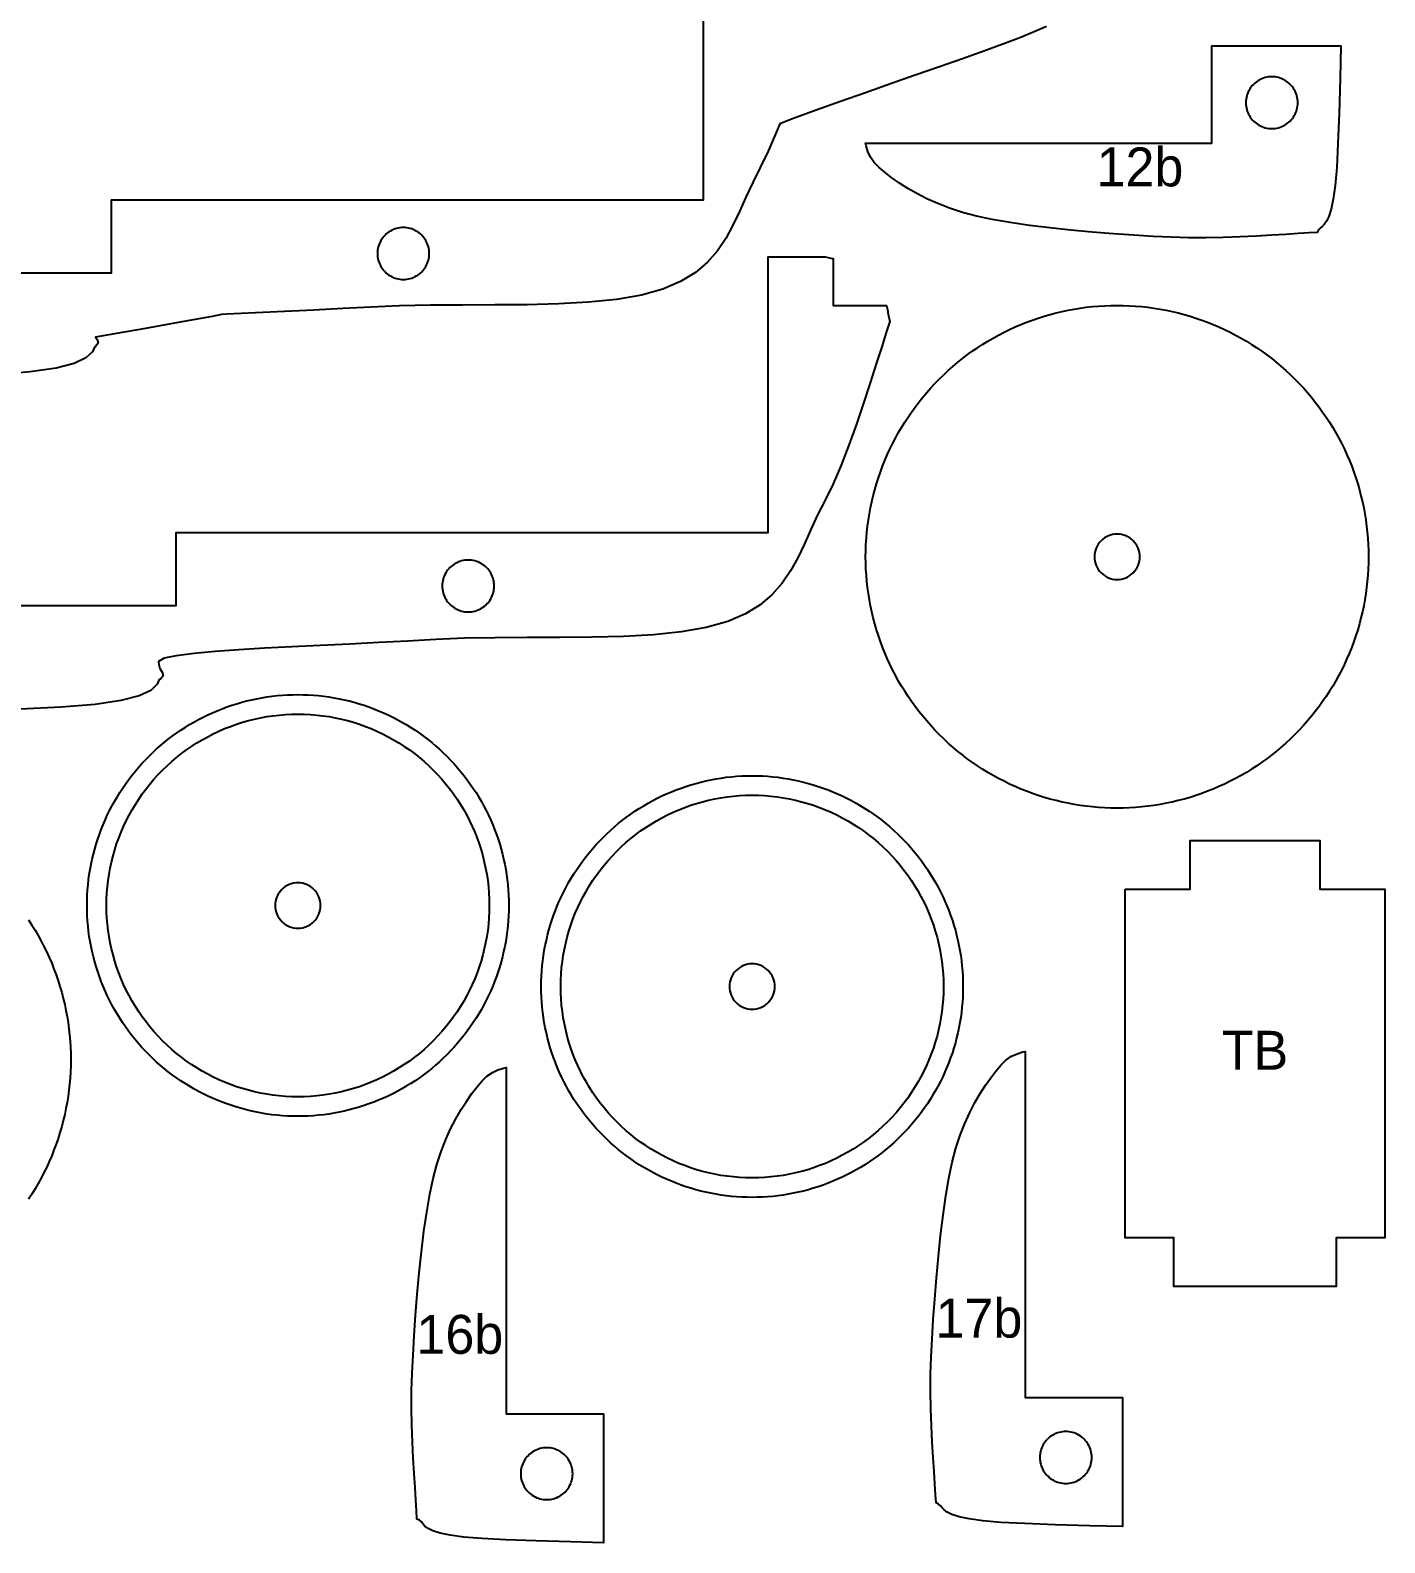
# Model space of a CAD drawing. Header units: metres. Extents: x 5 to 594, y 14 to 194.
# Drawn here: x 338.5 to 422, y 50.7 to 144 of the extents above; entities that cross this region are included whole.
import ezdxf
from ezdxf.enums import TextEntityAlignment as Align

# ---------------------------------------------------------------- set-up
doc = ezdxf.new("R2010")
doc.units = ezdxf.units.M
for name, color, linetype in [('CORTAR', 1, 'Continuous'), ('GRABAR', 5, 'Continuous'), ('GRABAR_RELLENO', 4, 'Continuous')]:
    doc.layers.add(name, color=color, linetype=linetype)

msp = doc.modelspace()

# ---------------------------------------------------------------- linework, layer by layer
at = {"layer": 'CORTAR'}
for points in [[(263.5, 129), (343.5, 129), (343.5, 133.5), (380, 133.5), (380, 150.5)], [(401.156, 144.2), (400.387, 143.863), (399.5, 143.5), (398.464, 143.103), (397.276, 142.668), (395.962, 142.2), (394.548, 141.704), (393.062, 141.188), (391.532, 140.656), (389.983, 140.115), (388.444, 139.572), (386.94, 139.031), (385.5, 138.5), (384.704, 138.198), (384.492, 137.652), (383.999, 136.508), (383.5, 135.5), (383.035, 134.579), (382.62, 133.674), (382.225, 132.791), (381.82, 131.941), (381.375, 131.131), (380.86, 130.371), (380.245, 129.669), (379.5, 129.034), (378.595, 128.475), (377.5, 128), (376.177, 127.63), (374.636, 127.369), (372.919, 127.196), (371.068, 127.094), (369.125, 127.044), (367.132, 127.026), (365.131, 127.021), (363.164, 127.011), (361.273, 126.977), (359.5, 126.9), (357.765, 126.8), (355.98, 126.708), (354.175, 126.621), (352.38, 126.536), (350.625, 126.45), (350.283, 126.432), (349.724, 126.324), (347.625, 125.938), (345.596, 125.576), (343.703, 125.245), (342.524, 125.041), (342.625, 124.888), (342.684, 124.666), (342.527, 124.459), (342.456, 124.432), (342.332, 124.138), (341.926, 123.764), (341.204, 123.425), (340.088, 123.133), (338.5, 122.9), (338.5, 122.9), (336.406, 122.729)], [(267.5, 108.5), (347.5, 108.5), (347.5, 113), (384, 113), (384, 130), (387.5, 130), (387.688, 129.95), (387.94, 129.896), (388, 129.884), (388, 127), (391.284, 127), (391.337, 126.743), (391.396, 126.44), (391.45, 126.188), (391.5, 126), (391.271, 125.33), (390.988, 124.448), (390.657, 123.398), (390.284, 122.224), (389.875, 120.969), (389.436, 119.676), (388.973, 118.389), (388.492, 117.152), (387.999, 116.008), (387.5, 115), (387.035, 114.079), (386.62, 113.174), (386.225, 112.291), (385.82, 111.441), (385.375, 110.631), (384.86, 109.871), (384.245, 109.169), (383.5, 108.534), (382.595, 107.975), (381.5, 107.5), (380.177, 107.13), (378.636, 106.869), (376.919, 106.696), (375.068, 106.594), (373.125, 106.544), (371.132, 106.526), (369.131, 106.521), (367.164, 106.511), (365.273, 106.477), (363.5, 106.4), (361.765, 106.3), (359.98, 106.208), (358.175, 106.121), (356.38, 106.036), (354.625, 105.95), (352.94, 105.86), (351.355, 105.763), (349.9, 105.656), (348.605, 105.536), (347.5, 105.4), (346.749, 105.238), (346.412, 105.047), (346.405, 105.015), (346.434, 104.863), (346.48, 104.608), (346.625, 104.388), (346.684, 104.166), (346.527, 103.959), (346.456, 103.932), (346.332, 103.638), (345.926, 103.264), (345.204, 102.925), (345.204, 102.925), (344.088, 102.633), (342.5, 102.4), (340.406, 102.229), (337.868, 102.109)], [(338.388, 89.111), (338.595, 88.792), (338.795, 88.469), (338.986, 88.14), (339.17, 87.807), (339.345, 87.469), (339.512, 87.127), (339.67, 86.781), (339.82, 86.432), (339.961, 86.078), (340.094, 85.722), (340.218, 85.362), (340.333, 84.999), (340.439, 84.634), (340.535, 84.266), (340.623, 83.896), (340.702, 83.524), (340.772, 83.15), (340.832, 82.774), (340.883, 82.397), (340.925, 82.019), (340.958, 81.64), (340.981, 81.261), (340.995, 80.88), (341, 80.5), (340.995, 80.12), (340.981, 79.739), (340.981, 79.739), (340.958, 79.36), (340.925, 78.981), (340.883, 78.603), (340.832, 78.226), (340.772, 77.85), (340.702, 77.476), (340.623, 77.104), (340.535, 76.734), (340.439, 76.366), (340.333, 76.001), (340.218, 75.638), (340.094, 75.278), (339.961, 74.922), (339.82, 74.568), (339.67, 74.219), (339.512, 73.873), (339.345, 73.531), (339.17, 73.193), (338.986, 72.86), (338.795, 72.531), (338.595, 72.208), (338.388, 71.889)]]:
    msp.add_lwpolyline(points, dxfattribs=at)
for points in [[(419.038, 135.5), (418.945, 134.394), (418.83, 133.548), (418.699, 132.924), (418.558, 132.484), (418.413, 132.188), (418.27, 131.996), (418.135, 131.87), (418.014, 131.772), (417.913, 131.662), (417.838, 131.5), (417.316, 131.475), (416.662, 131.434), (415.894, 131.382), (415.03, 131.325), (414.088, 131.269), (413.086, 131.219), (412.042, 131.182), (410.974, 131.162), (409.9, 131.167), (408.838, 131.2), (407.733, 131.258), (406.534, 131.33), (405.27, 131.419), (403.966, 131.523), (402.651, 131.644), (401.35, 131.781), (400.092, 131.935), (398.902, 132.106), (397.809, 132.294), (396.838, 132.5), (395.973, 132.731), (395.174, 132.991), (394.44, 133.275), (393.766, 133.578), (393.151, 133.894), (392.59, 134.218), (392.082, 134.546), (391.622, 134.873), (391.209, 135.192), (390.838, 135.5), (390.531, 135.814), (390.302, 136.148), (390.139, 136.494), (390.03, 136.844), (390, 137), (411.338, 137), (411.338, 143), (419.296, 143), (419.249, 140.991), (419.186, 138.836), (419.115, 136.975), (419.038, 135.5)], [(415.247, 137.914), (415.351, 137.931), (415.453, 137.955), (415.553, 137.985), (415.651, 138.022), (415.746, 138.065), (415.838, 138.114), (415.927, 138.17), (416.012, 138.231), (416.093, 138.297), (416.17, 138.369), (416.241, 138.445), (416.308, 138.526), (416.369, 138.611), (416.424, 138.7), (416.473, 138.792), (416.517, 138.888), (416.554, 138.986), (416.584, 139.086), (416.608, 139.188), (416.625, 139.291), (416.635, 139.395), (416.638, 139.5), (416.635, 139.605), (416.625, 139.709), (416.608, 139.812), (416.584, 139.914), (416.554, 140.014), (416.517, 140.112), (416.473, 140.208), (416.424, 140.3), (416.369, 140.389), (416.308, 140.474), (416.241, 140.555), (416.17, 140.631), (416.093, 140.703), (416.012, 140.769), (415.927, 140.83), (415.838, 140.886), (415.746, 140.935), (415.651, 140.978), (415.553, 141.015), (415.453, 141.045), (415.351, 141.069), (415.247, 141.086), (415.143, 141.097), (415.038, 141.1), (414.934, 141.097), (414.83, 141.086), (414.726, 141.069), (414.624, 141.045), (414.524, 141.015), (414.426, 140.978), (414.331, 140.935), (414.238, 140.886), (414.15, 140.83), (414.064, 140.769), (413.983, 140.703), (413.907, 140.631), (413.835, 140.555), (413.769, 140.474), (413.708, 140.389), (413.653, 140.3), (413.603, 140.208), (413.56, 140.112), (413.523, 140.014), (413.493, 139.914), (413.469, 139.812), (413.452, 139.709), (413.442, 139.605), (413.438, 139.5), (413.442, 139.395), (413.452, 139.291), (413.469, 139.188), (413.493, 139.086), (413.523, 138.986), (413.56, 138.888), (413.603, 138.792), (413.653, 138.7), (413.708, 138.611), (413.769, 138.526), (413.835, 138.445), (413.907, 138.369), (413.983, 138.297), (414.064, 138.231), (414.15, 138.17), (414.238, 138.114), (414.331, 138.065), (414.426, 138.022), (414.524, 137.985), (414.624, 137.955), (414.726, 137.931), (414.83, 137.914), (414.934, 137.903), (415.038, 137.9), (415.143, 137.903), (415.247, 137.914)], [(359.931, 129.888), (359.955, 129.786), (359.985, 129.686), (360.022, 129.588), (360.065, 129.492), (360.114, 129.4), (360.17, 129.311), (360.231, 129.226), (360.297, 129.145), (360.369, 129.069), (360.445, 128.997), (360.526, 128.931), (360.611, 128.87), (360.7, 128.814), (360.792, 128.765), (360.888, 128.722), (360.986, 128.685), (361.086, 128.655), (361.188, 128.631), (361.291, 128.614), (361.395, 128.603), (361.5, 128.6), (361.605, 128.603), (361.709, 128.614), (361.812, 128.631), (361.914, 128.655), (362.014, 128.685), (362.112, 128.722), (362.208, 128.765), (362.3, 128.814), (362.389, 128.87), (362.474, 128.931), (362.555, 128.997), (362.631, 129.069), (362.703, 129.145), (362.769, 129.226), (362.83, 129.311), (362.886, 129.4), (362.935, 129.492), (362.978, 129.588), (363.015, 129.686), (363.045, 129.786), (363.069, 129.888), (363.086, 129.991), (363.097, 130.095), (363.1, 130.2), (363.097, 130.305), (363.086, 130.409), (363.069, 130.512), (363.045, 130.614), (363.015, 130.714), (362.978, 130.812), (362.935, 130.908), (362.886, 131), (362.83, 131.089), (362.769, 131.174), (362.703, 131.255), (362.631, 131.331), (362.555, 131.403), (362.474, 131.469), (362.389, 131.53), (362.3, 131.586), (362.208, 131.635), (362.112, 131.678), (362.014, 131.715), (361.914, 131.745), (361.812, 131.769), (361.709, 131.786), (361.605, 131.797), (361.5, 131.8), (361.395, 131.797), (361.291, 131.786), (361.188, 131.769), (361.086, 131.745), (360.986, 131.715), (360.888, 131.678), (360.792, 131.635), (360.7, 131.586), (360.611, 131.53), (360.526, 131.469), (360.445, 131.403), (360.369, 131.331), (360.297, 131.255), (360.231, 131.174), (360.17, 131.089), (360.114, 131), (360.065, 130.908), (360.022, 130.812), (359.985, 130.714), (359.955, 130.614), (359.931, 130.512), (359.914, 130.409), (359.903, 130.305), (359.9, 130.2), (359.903, 130.095), (359.914, 129.991), (359.931, 129.888)], [(420.995, 111.12), (420.981, 110.739), (420.958, 110.36), (420.925, 109.981), (420.883, 109.603), (420.832, 109.226), (420.772, 108.85), (420.702, 108.476), (420.623, 108.104), (420.535, 107.734), (420.439, 107.366), (420.333, 107.001), (420.218, 106.638), (420.094, 106.278), (419.961, 105.922), (419.82, 105.568), (419.67, 105.219), (419.512, 104.873), (419.345, 104.531), (419.17, 104.193), (418.986, 103.86), (418.795, 103.531), (418.595, 103.208), (418.388, 102.889), (418.173, 102.575), (417.95, 102.267), (417.719, 101.964), (417.482, 101.667), (417.237, 101.376), (416.985, 101.091), (416.726, 100.812), (416.46, 100.54), (416.188, 100.274), (415.909, 100.015), (415.624, 99.763), (415.333, 99.518), (415.036, 99.281), (414.733, 99.05), (414.425, 98.827), (414.111, 98.612), (413.792, 98.405), (413.469, 98.205), (413.14, 98.014), (412.807, 97.83), (412.469, 97.655), (412.127, 97.488), (411.781, 97.33), (411.432, 97.18), (411.078, 97.039), (410.722, 96.906), (410.362, 96.782), (409.999, 96.667), (409.634, 96.561), (409.266, 96.465), (408.896, 96.377), (408.524, 96.298), (408.15, 96.228), (407.774, 96.168), (407.397, 96.117), (407.019, 96.075), (406.64, 96.042), (406.261, 96.019), (405.88, 96.005), (405.5, 96), (405.12, 96.005), (404.739, 96.019), (404.36, 96.042), (403.981, 96.075), (403.603, 96.117), (403.226, 96.168), (402.85, 96.228), (402.476, 96.298), (402.104, 96.377), (401.734, 96.465), (401.366, 96.561), (401.001, 96.667), (400.638, 96.782), (400.278, 96.906), (399.922, 97.039), (399.568, 97.18), (399.219, 97.33), (398.873, 97.488), (398.531, 97.655), (398.193, 97.83), (397.86, 98.014), (397.531, 98.205), (397.208, 98.405), (396.889, 98.612), (396.575, 98.827), (396.267, 99.05), (395.964, 99.281), (395.667, 99.518), (395.376, 99.763), (395.091, 100.015), (394.812, 100.274), (394.54, 100.54), (394.274, 100.812), (394.015, 101.091), (393.763, 101.376), (393.518, 101.667), (393.281, 101.964), (393.05, 102.267), (392.827, 102.575), (392.612, 102.889), (392.405, 103.208), (392.205, 103.531), (392.014, 103.86), (391.83, 104.193), (391.655, 104.531), (391.488, 104.873), (391.33, 105.219), (391.18, 105.568), (391.039, 105.922), (390.906, 106.278), (390.782, 106.638), (390.667, 107.001), (390.561, 107.366), (390.465, 107.734), (390.377, 108.104), (390.298, 108.476), (390.228, 108.85), (390.168, 109.226), (390.117, 109.603), (390.075, 109.981), (390.042, 110.36), (390.019, 110.739), (390.005, 111.12), (390, 111.5), (390.005, 111.88), (390.019, 112.261), (390.042, 112.64), (390.075, 113.019), (390.117, 113.397), (390.168, 113.774), (390.228, 114.15), (390.298, 114.524), (390.377, 114.896), (390.465, 115.266), (390.561, 115.634), (390.667, 115.999), (390.782, 116.362), (390.906, 116.722), (391.039, 117.078), (391.18, 117.432), (391.33, 117.781), (391.488, 118.127), (391.655, 118.469), (391.83, 118.807), (392.014, 119.14), (392.205, 119.469), (392.405, 119.792), (392.612, 120.111), (392.827, 120.425), (393.05, 120.733), (393.281, 121.036), (393.518, 121.333), (393.763, 121.624), (394.015, 121.909), (394.274, 122.188), (394.54, 122.46), (394.812, 122.726), (395.091, 122.985), (395.376, 123.237), (395.667, 123.482), (395.964, 123.719), (396.267, 123.95), (396.575, 124.173), (396.889, 124.388), (397.208, 124.595), (397.531, 124.795), (397.86, 124.986), (398.193, 125.17), (398.531, 125.345), (398.873, 125.512), (399.219, 125.67), (399.568, 125.82), (399.922, 125.961), (400.278, 126.094), (400.638, 126.218), (401.001, 126.333), (401.366, 126.439), (401.734, 126.535), (402.104, 126.623), (402.476, 126.702), (402.85, 126.772), (403.226, 126.832), (403.603, 126.883), (403.981, 126.925), (404.36, 126.958), (404.739, 126.981), (405.12, 126.995), (405.5, 127), (405.88, 126.995), (406.261, 126.981), (406.64, 126.958), (407.019, 126.925), (407.397, 126.883), (407.774, 126.832), (408.15, 126.772), (408.524, 126.702), (408.896, 126.623), (409.266, 126.535), (409.634, 126.439), (409.999, 126.333), (410.362, 126.218), (410.722, 126.094), (411.078, 125.961), (411.432, 125.82), (411.781, 125.67), (412.127, 125.512), (412.469, 125.345), (412.807, 125.17), (413.14, 124.986), (413.469, 124.795), (413.792, 124.595), (414.111, 124.388), (414.425, 124.173), (414.733, 123.95), (415.036, 123.719), (415.333, 123.482), (415.624, 123.237), (415.909, 122.985), (416.188, 122.726), (416.46, 122.46), (416.726, 122.188), (416.985, 121.909), (417.237, 121.624), (417.482, 121.333), (417.719, 121.036), (417.95, 120.733), (418.173, 120.425), (418.388, 120.111), (418.595, 119.792), (418.795, 119.469), (418.986, 119.14), (419.17, 118.807), (419.345, 118.469), (419.512, 118.127), (419.67, 117.781), (419.82, 117.432), (419.961, 117.078), (420.094, 116.722), (420.218, 116.362), (420.333, 115.999), (420.439, 115.634), (420.535, 115.266), (420.623, 114.896), (420.702, 114.524), (420.772, 114.15), (420.832, 113.774), (420.883, 113.397), (420.925, 113.019), (420.958, 112.64), (420.981, 112.261), (420.995, 111.88), (421, 111.5), (420.995, 111.12)], [(406.893, 111.637), (406.873, 111.773), (406.84, 111.906), (406.793, 112.036), (406.735, 112.16), (406.664, 112.278), (406.582, 112.388), (406.49, 112.49), (406.388, 112.582), (406.278, 112.664), (406.16, 112.735), (406.036, 112.793), (405.906, 112.84), (405.773, 112.873), (405.637, 112.893), (405.5, 112.9), (405.363, 112.893), (405.227, 112.873), (405.094, 112.84), (404.964, 112.793), (404.84, 112.735), (404.722, 112.664), (404.612, 112.582), (404.51, 112.49), (404.418, 112.388), (404.336, 112.278), (404.265, 112.16), (404.207, 112.036), (404.16, 111.906), (404.127, 111.773), (404.107, 111.637), (404.1, 111.5), (404.107, 111.363), (404.127, 111.227), (404.16, 111.094), (404.207, 110.964), (404.265, 110.84), (404.336, 110.722), (404.418, 110.612), (404.51, 110.51), (404.612, 110.418), (404.722, 110.336), (404.84, 110.265), (404.964, 110.207), (405.094, 110.16), (405.227, 110.127), (405.363, 110.107), (405.5, 110.1), (405.637, 110.107), (405.773, 110.127), (405.906, 110.16), (406.036, 110.207), (406.16, 110.265), (406.278, 110.336), (406.388, 110.418), (406.49, 110.51), (406.582, 110.612), (406.664, 110.722), (406.735, 110.84), (406.793, 110.964), (406.84, 111.094), (406.873, 111.227), (406.893, 111.363), (406.9, 111.5), (406.893, 111.637)], [(363.931, 109.388), (363.955, 109.286), (363.985, 109.186), (364.022, 109.088), (364.065, 108.992), (364.114, 108.9), (364.17, 108.811), (364.231, 108.726), (364.297, 108.645), (364.369, 108.569), (364.445, 108.497), (364.526, 108.431), (364.611, 108.37), (364.7, 108.314), (364.792, 108.265), (364.888, 108.222), (364.986, 108.185), (365.086, 108.155), (365.188, 108.131), (365.291, 108.114), (365.395, 108.103), (365.5, 108.1), (365.605, 108.103), (365.709, 108.114), (365.812, 108.131), (365.914, 108.155), (366.014, 108.185), (366.112, 108.222), (366.208, 108.265), (366.3, 108.314), (366.389, 108.37), (366.474, 108.431), (366.555, 108.497), (366.631, 108.569), (366.703, 108.645), (366.769, 108.726), (366.83, 108.811), (366.886, 108.9), (366.935, 108.992), (366.978, 109.088), (367.015, 109.186), (367.045, 109.286), (367.069, 109.388), (367.086, 109.491), (367.097, 109.595), (367.1, 109.7), (367.097, 109.805), (367.086, 109.909), (367.069, 110.012), (367.045, 110.114), (367.015, 110.214), (366.978, 110.312), (366.935, 110.408), (366.886, 110.5), (366.83, 110.589), (366.769, 110.674), (366.703, 110.755), (366.631, 110.831), (366.555, 110.903), (366.474, 110.969), (366.389, 111.03), (366.3, 111.086), (366.208, 111.135), (366.112, 111.178), (366.014, 111.215), (365.914, 111.245), (365.812, 111.269), (365.709, 111.286), (365.605, 111.297), (365.5, 111.3), (365.395, 111.297), (365.291, 111.286), (365.188, 111.269), (365.086, 111.245), (364.986, 111.215), (364.888, 111.178), (364.792, 111.135), (364.7, 111.086), (364.611, 111.03), (364.526, 110.969), (364.445, 110.903), (364.369, 110.831), (364.297, 110.755), (364.231, 110.674), (364.17, 110.589), (364.114, 110.5), (364.065, 110.408), (364.022, 110.312), (363.985, 110.214), (363.955, 110.114), (363.931, 110.012), (363.914, 109.909), (363.903, 109.805), (363.9, 109.7), (363.903, 109.595), (363.914, 109.491), (363.931, 109.388)], [(367.996, 89.681), (367.984, 89.362), (367.965, 89.044), (367.937, 88.726), (367.902, 88.409), (367.859, 88.093), (367.809, 87.777), (367.75, 87.464), (367.684, 87.152), (367.61, 86.841), (367.529, 86.533), (367.44, 86.226), (367.344, 85.922), (367.24, 85.62), (367.129, 85.321), (367.01, 85.025), (366.885, 84.732), (366.752, 84.442), (366.612, 84.155), (366.465, 83.872), (366.311, 83.592), (366.15, 83.317), (365.983, 83.045), (365.809, 82.778), (365.629, 82.514), (365.442, 82.256), (365.249, 82.002), (365.049, 81.753), (364.844, 81.509), (364.632, 81.27), (364.415, 81.036), (364.192, 80.808), (363.964, 80.585), (363.73, 80.368), (363.491, 80.156), (363.247, 79.951), (362.998, 79.751), (362.744, 79.558), (362.486, 79.371), (362.222, 79.191), (361.955, 79.017), (361.683, 78.85), (361.408, 78.689), (361.128, 78.535), (360.845, 78.388), (360.558, 78.248), (360.268, 78.115), (359.975, 77.99), (359.679, 77.871), (359.38, 77.76), (359.078, 77.656), (358.774, 77.56), (358.467, 77.471), (358.159, 77.39), (357.848, 77.316), (357.536, 77.25), (357.223, 77.191), (356.907, 77.141), (356.591, 77.098), (356.274, 77.063), (355.956, 77.035), (355.638, 77.016), (355.319, 77.004), (355, 77), (354.681, 77.004), (354.362, 77.016), (354.044, 77.035), (353.726, 77.063), (353.409, 77.098), (353.093, 77.141), (352.777, 77.191), (352.464, 77.25), (352.152, 77.316), (351.841, 77.39), (351.533, 77.471), (351.226, 77.56), (350.922, 77.656), (350.62, 77.76), (350.321, 77.871), (350.025, 77.99), (349.732, 78.115), (349.442, 78.248), (349.155, 78.388), (348.872, 78.535), (348.592, 78.689), (348.317, 78.85), (348.045, 79.017), (347.778, 79.191), (347.514, 79.371), (347.256, 79.558), (347.002, 79.751), (346.753, 79.951), (346.509, 80.156), (346.27, 80.368), (346.036, 80.585), (345.808, 80.808), (345.585, 81.036), (345.368, 81.27), (345.156, 81.509), (344.951, 81.753), (344.751, 82.002), (344.558, 82.256), (344.371, 82.514), (344.191, 82.778), (344.017, 83.045), (343.85, 83.317), (343.689, 83.592), (343.535, 83.872), (343.388, 84.155), (343.248, 84.442), (343.115, 84.732), (342.99, 85.025), (342.871, 85.321), (342.76, 85.62), (342.656, 85.922), (342.56, 86.226), (342.471, 86.533), (342.39, 86.841), (342.316, 87.152), (342.25, 87.464), (342.191, 87.777), (342.141, 88.093), (342.098, 88.409), (342.063, 88.726), (342.035, 89.044), (342.016, 89.362), (342.004, 89.681), (342, 90), (342.004, 90.319), (342.016, 90.638), (342.035, 90.956), (342.063, 91.274), (342.098, 91.591), (342.141, 91.907), (342.191, 92.223), (342.25, 92.536), (342.316, 92.848), (342.39, 93.159), (342.471, 93.467), (342.56, 93.774), (342.656, 94.078), (342.76, 94.38), (342.871, 94.679), (342.99, 94.975), (343.115, 95.268), (343.248, 95.558), (343.388, 95.845), (343.535, 96.128), (343.689, 96.408), (343.85, 96.683), (344.017, 96.955), (344.191, 97.222), (344.371, 97.486), (344.558, 97.744), (344.751, 97.998), (344.951, 98.247), (345.156, 98.491), (345.368, 98.73), (345.585, 98.964), (345.808, 99.192), (346.036, 99.415), (346.27, 99.632), (346.509, 99.844), (346.753, 100.049), (347.002, 100.249), (347.256, 100.442), (347.514, 100.629), (347.778, 100.809), (348.045, 100.983), (348.317, 101.15), (348.592, 101.311), (348.872, 101.465), (349.155, 101.612), (349.442, 101.752), (349.732, 101.885), (350.025, 102.01), (350.321, 102.129), (350.62, 102.24), (350.922, 102.344), (351.226, 102.44), (351.533, 102.529), (351.841, 102.61), (352.152, 102.684), (352.464, 102.75), (352.777, 102.809), (353.093, 102.859), (353.409, 102.902), (353.726, 102.937), (354.044, 102.965), (354.362, 102.984), (354.681, 102.996), (355, 103), (355.319, 102.996), (355.638, 102.984), (355.956, 102.965), (356.274, 102.937), (356.591, 102.902), (356.907, 102.859), (357.223, 102.809), (357.536, 102.75), (357.848, 102.684), (358.159, 102.61), (358.467, 102.529), (358.774, 102.44), (359.078, 102.344), (359.38, 102.24), (359.679, 102.129), (359.975, 102.01), (360.268, 101.885), (360.558, 101.752), (360.845, 101.612), (361.128, 101.465), (361.408, 101.311), (361.683, 101.15), (361.955, 100.983), (362.222, 100.809), (362.486, 100.629), (362.744, 100.442), (362.998, 100.249), (363.247, 100.049), (363.491, 99.844), (363.73, 99.632), (363.964, 99.415), (364.192, 99.192), (364.415, 98.964), (364.632, 98.73), (364.844, 98.491), (365.049, 98.247), (365.249, 97.998), (365.442, 97.744), (365.629, 97.486), (365.809, 97.222), (365.983, 96.955), (366.15, 96.683), (366.311, 96.408), (366.465, 96.128), (366.612, 95.845), (366.752, 95.558), (366.885, 95.268), (367.01, 94.975), (367.129, 94.679), (367.24, 94.38), (367.344, 94.078), (367.44, 93.774), (367.529, 93.467), (367.61, 93.159), (367.684, 92.848), (367.75, 92.536), (367.809, 92.223), (367.859, 91.907), (367.902, 91.591), (367.937, 91.274), (367.965, 90.956), (367.984, 90.638), (367.996, 90.319), (368, 90), (367.996, 89.681)], [(395.996, 84.681), (395.984, 84.362), (395.965, 84.044), (395.937, 83.726), (395.902, 83.409), (395.859, 83.093), (395.809, 82.777), (395.75, 82.464), (395.684, 82.152), (395.61, 81.841), (395.529, 81.533), (395.44, 81.226), (395.344, 80.922), (395.24, 80.62), (395.129, 80.321), (395.01, 80.025), (394.885, 79.732), (394.752, 79.442), (394.612, 79.155), (394.465, 78.872), (394.311, 78.592), (394.15, 78.317), (393.983, 78.045), (393.809, 77.778), (393.629, 77.514), (393.442, 77.256), (393.249, 77.002), (393.049, 76.753), (392.844, 76.509), (392.632, 76.27), (392.415, 76.036), (392.192, 75.808), (391.964, 75.585), (391.73, 75.368), (391.491, 75.156), (391.247, 74.951), (390.998, 74.751), (390.744, 74.558), (390.486, 74.371), (390.222, 74.191), (389.955, 74.017), (389.683, 73.85), (389.408, 73.689), (389.128, 73.535), (388.845, 73.388), (388.558, 73.248), (388.268, 73.115), (387.975, 72.99), (387.679, 72.871), (387.38, 72.76), (387.078, 72.656), (386.774, 72.56), (386.467, 72.471), (386.159, 72.39), (385.848, 72.316), (385.536, 72.25), (385.223, 72.191), (384.907, 72.141), (384.591, 72.098), (384.274, 72.063), (383.956, 72.035), (383.638, 72.016), (383.319, 72.004), (383, 72), (382.681, 72.004), (382.362, 72.016), (382.044, 72.035), (381.726, 72.063), (381.409, 72.098), (381.093, 72.141), (380.777, 72.191), (380.464, 72.25), (380.152, 72.316), (379.841, 72.39), (379.533, 72.471), (379.226, 72.56), (378.922, 72.656), (378.62, 72.76), (378.321, 72.871), (378.025, 72.99), (377.732, 73.115), (377.442, 73.248), (377.155, 73.388), (376.872, 73.535), (376.592, 73.689), (376.317, 73.85), (376.045, 74.017), (375.778, 74.191), (375.514, 74.371), (375.256, 74.558), (375.002, 74.751), (374.753, 74.951), (374.509, 75.156), (374.27, 75.368), (374.036, 75.585), (373.808, 75.808), (373.585, 76.036), (373.368, 76.27), (373.156, 76.509), (372.951, 76.753), (372.751, 77.002), (372.558, 77.256), (372.371, 77.514), (372.191, 77.778), (372.017, 78.045), (371.85, 78.317), (371.689, 78.592), (371.535, 78.872), (371.388, 79.155), (371.248, 79.442), (371.115, 79.732), (370.99, 80.025), (370.871, 80.321), (370.76, 80.62), (370.656, 80.922), (370.56, 81.226), (370.471, 81.533), (370.39, 81.841), (370.316, 82.152), (370.25, 82.464), (370.191, 82.777), (370.141, 83.093), (370.098, 83.409), (370.063, 83.726), (370.035, 84.044), (370.016, 84.362), (370.004, 84.681), (370, 85), (370.004, 85.319), (370.016, 85.638), (370.035, 85.956), (370.063, 86.274), (370.098, 86.591), (370.141, 86.907), (370.191, 87.223), (370.25, 87.536), (370.316, 87.848), (370.39, 88.159), (370.471, 88.467), (370.56, 88.774), (370.656, 89.078), (370.76, 89.38), (370.871, 89.679), (370.99, 89.975), (371.115, 90.268), (371.248, 90.558), (371.388, 90.845), (371.535, 91.128), (371.689, 91.408), (371.85, 91.683), (372.017, 91.955), (372.191, 92.222), (372.371, 92.486), (372.558, 92.744), (372.751, 92.998), (372.951, 93.247), (373.156, 93.491), (373.368, 93.73), (373.585, 93.964), (373.808, 94.192), (374.036, 94.415), (374.27, 94.632), (374.509, 94.844), (374.753, 95.049), (375.002, 95.249), (375.256, 95.442), (375.514, 95.629), (375.778, 95.809), (376.045, 95.983), (376.317, 96.15), (376.592, 96.311), (376.872, 96.465), (377.155, 96.612), (377.442, 96.752), (377.732, 96.885), (378.025, 97.01), (378.321, 97.129), (378.62, 97.24), (378.922, 97.344), (379.226, 97.44), (379.533, 97.529), (379.841, 97.61), (380.152, 97.684), (380.464, 97.75), (380.777, 97.809), (381.093, 97.859), (381.409, 97.902), (381.726, 97.937), (382.044, 97.965), (382.362, 97.984), (382.681, 97.996), (383, 98), (383.319, 97.996), (383.638, 97.984), (383.956, 97.965), (384.274, 97.937), (384.591, 97.902), (384.907, 97.859), (385.223, 97.809), (385.536, 97.75), (385.848, 97.684), (386.159, 97.61), (386.467, 97.529), (386.774, 97.44), (387.078, 97.344), (387.38, 97.24), (387.679, 97.129), (387.975, 97.01), (388.268, 96.885), (388.558, 96.752), (388.845, 96.612), (389.128, 96.465), (389.408, 96.311), (389.683, 96.15), (389.955, 95.983), (390.222, 95.809), (390.486, 95.629), (390.744, 95.442), (390.998, 95.249), (391.247, 95.049), (391.491, 94.844), (391.73, 94.632), (391.964, 94.415), (392.192, 94.192), (392.415, 93.964), (392.632, 93.73), (392.844, 93.491), (393.049, 93.247), (393.249, 92.998), (393.442, 92.744), (393.629, 92.486), (393.809, 92.222), (393.983, 91.955), (394.15, 91.683), (394.311, 91.408), (394.465, 91.128), (394.612, 90.845), (394.752, 90.558), (394.885, 90.268), (395.01, 89.975), (395.129, 89.679), (395.24, 89.38), (395.344, 89.078), (395.44, 88.774), (395.529, 88.467), (395.61, 88.159), (395.684, 87.848), (395.75, 87.536), (395.809, 87.223), (395.859, 86.907), (395.902, 86.591), (395.937, 86.274), (395.965, 85.956), (395.984, 85.638), (395.996, 85.319), (396, 85), (395.996, 84.681)], [(406, 91), (410, 91), (410, 94), (418, 94), (418, 91), (422, 91), (422, 69.5), (419, 69.5), (419, 66.5), (409, 66.5), (409, 69.5), (406, 69.5), (406, 91)], [(356.393, 90.137), (356.373, 90.273), (356.34, 90.406), (356.293, 90.536), (356.235, 90.66), (356.164, 90.778), (356.082, 90.888), (355.99, 90.99), (355.888, 91.082), (355.778, 91.164), (355.66, 91.235), (355.536, 91.293), (355.406, 91.34), (355.273, 91.373), (355.137, 91.393), (355, 91.4), (354.863, 91.393), (354.727, 91.373), (354.594, 91.34), (354.464, 91.293), (354.34, 91.235), (354.222, 91.164), (354.112, 91.082), (354.01, 90.99), (353.918, 90.888), (353.836, 90.778), (353.765, 90.66), (353.707, 90.536), (353.66, 90.406), (353.627, 90.273), (353.607, 90.137), (353.6, 90), (353.607, 89.863), (353.627, 89.727), (353.66, 89.594), (353.707, 89.464), (353.765, 89.34), (353.836, 89.222), (353.918, 89.112), (354.01, 89.01), (354.112, 88.918), (354.222, 88.836), (354.34, 88.765), (354.464, 88.707), (354.594, 88.66), (354.727, 88.627), (354.863, 88.607), (355, 88.6), (355.137, 88.607), (355.273, 88.627), (355.406, 88.66), (355.536, 88.707), (355.66, 88.765), (355.778, 88.836), (355.888, 88.918), (355.99, 89.01), (356.082, 89.112), (356.164, 89.222), (356.235, 89.34), (356.293, 89.464), (356.34, 89.594), (356.373, 89.727), (356.393, 89.863), (356.4, 90), (356.393, 90.137)], [(384.393, 85.137), (384.373, 85.273), (384.34, 85.406), (384.293, 85.536), (384.235, 85.66), (384.164, 85.778), (384.082, 85.888), (383.99, 85.99), (383.888, 86.082), (383.778, 86.164), (383.66, 86.235), (383.536, 86.293), (383.406, 86.34), (383.273, 86.373), (383.137, 86.393), (383, 86.4), (382.863, 86.393), (382.727, 86.373), (382.594, 86.34), (382.464, 86.293), (382.34, 86.235), (382.222, 86.164), (382.112, 86.082), (382.01, 85.99), (381.918, 85.888), (381.836, 85.778), (381.765, 85.66), (381.707, 85.536), (381.66, 85.406), (381.627, 85.273), (381.607, 85.137), (381.6, 85), (381.607, 84.863), (381.627, 84.727), (381.66, 84.594), (381.707, 84.464), (381.765, 84.34), (381.836, 84.222), (381.918, 84.112), (382.01, 84.01), (382.112, 83.918), (382.222, 83.836), (382.34, 83.765), (382.464, 83.707), (382.594, 83.66), (382.727, 83.627), (382.863, 83.607), (383, 83.6), (383.137, 83.607), (383.273, 83.627), (383.406, 83.66), (383.536, 83.707), (383.66, 83.765), (383.778, 83.836), (383.888, 83.918), (383.99, 84.01), (384.082, 84.112), (384.164, 84.222), (384.235, 84.34), (384.293, 84.464), (384.34, 84.594), (384.373, 84.727), (384.393, 84.863), (384.4, 85), (384.393, 85.137)], [(398.338, 51.962), (397.231, 52.055), (396.386, 52.17), (395.762, 52.301), (395.322, 52.442), (395.025, 52.587), (394.834, 52.73), (394.708, 52.865), (394.61, 52.986), (394.499, 53.087), (394.338, 53.162), (394.313, 53.684), (394.271, 54.338), (394.219, 55.106), (394.162, 55.97), (394.106, 56.912), (394.057, 57.914), (394.019, 58.958), (394, 60.026), (394.004, 61.1), (394.038, 62.162), (394.095, 63.267), (394.168, 64.466), (394.256, 65.73), (394.361, 67.034), (394.481, 68.349), (394.618, 69.65), (394.772, 70.908), (394.943, 72.098), (395.132, 73.191), (395.338, 74.162), (395.569, 75.027), (395.829, 75.826), (396.113, 76.56), (396.415, 77.234), (396.731, 77.849), (397.056, 78.41), (397.384, 78.918), (397.71, 79.378), (398.03, 79.791), (398.338, 80.162), (398.651, 80.469), (398.986, 80.698), (399.332, 80.861), (399.682, 80.97), (399.838, 81), (399.838, 59.662), (405.838, 59.662), (405.838, 51.704), (403.829, 51.751), (401.674, 51.814), (399.812, 51.885), (398.338, 51.962)], [(366.338, 50.962), (365.231, 51.055), (364.386, 51.17), (363.762, 51.301), (363.322, 51.442), (363.025, 51.587), (362.834, 51.73), (362.708, 51.865), (362.61, 51.986), (362.499, 52.087), (362.338, 52.162), (362.313, 52.684), (362.271, 53.338), (362.219, 54.106), (362.162, 54.97), (362.106, 55.912), (362.057, 56.914), (362.019, 57.958), (362, 59.026), (362.004, 60.1), (362.038, 61.162), (362.095, 62.267), (362.168, 63.466), (362.256, 64.73), (362.361, 66.034), (362.481, 67.349), (362.618, 68.65), (362.772, 69.908), (362.943, 71.098), (363.132, 72.191), (363.338, 73.162), (363.569, 74.027), (363.829, 74.826), (364.113, 75.56), (364.415, 76.234), (364.731, 76.849), (365.056, 77.41), (365.384, 77.918), (365.71, 78.378), (366.03, 78.791), (366.338, 79.162), (366.651, 79.469), (366.986, 79.698), (367.332, 79.861), (367.682, 79.97), (367.838, 80), (367.838, 58.662), (373.838, 58.662), (373.838, 50.704), (371.829, 50.751), (369.674, 50.814), (367.812, 50.885), (366.338, 50.962)], [(400.751, 55.753), (400.768, 55.649), (400.792, 55.547), (400.823, 55.447), (400.859, 55.349), (400.903, 55.254), (400.952, 55.162), (401.007, 55.073), (401.068, 54.988), (401.135, 54.907), (401.206, 54.83), (401.283, 54.759), (401.364, 54.692), (401.449, 54.631), (401.538, 54.576), (401.63, 54.527), (401.725, 54.483), (401.823, 54.446), (401.923, 54.416), (402.025, 54.392), (402.129, 54.375), (402.233, 54.365), (402.338, 54.362), (402.442, 54.365), (402.546, 54.375), (402.65, 54.392), (402.752, 54.416), (402.852, 54.446), (402.95, 54.483), (403.045, 54.527), (403.138, 54.576), (403.227, 54.631), (403.312, 54.692), (403.393, 54.759), (403.469, 54.83), (403.541, 54.907), (403.607, 54.988), (403.668, 55.073), (403.723, 55.162), (403.773, 55.254), (403.816, 55.349), (403.853, 55.447), (403.883, 55.547), (403.907, 55.649), (403.924, 55.753), (403.934, 55.857), (403.938, 55.962), (403.934, 56.066), (403.924, 56.17), (403.907, 56.274), (403.883, 56.376), (403.853, 56.476), (403.816, 56.574), (403.773, 56.669), (403.723, 56.762), (403.668, 56.85), (403.607, 56.936), (403.541, 57.017), (403.469, 57.093), (403.393, 57.165), (403.312, 57.231), (403.227, 57.292), (403.138, 57.347), (403.045, 57.397), (402.95, 57.44), (402.852, 57.477), (402.752, 57.507), (402.65, 57.531), (402.546, 57.548), (402.442, 57.558), (402.338, 57.562), (402.233, 57.558), (402.129, 57.548), (402.025, 57.531), (401.923, 57.507), (401.823, 57.477), (401.725, 57.44), (401.63, 57.397), (401.538, 57.347), (401.449, 57.292), (401.364, 57.231), (401.283, 57.165), (401.206, 57.093), (401.135, 57.017), (401.068, 56.936), (401.007, 56.85), (400.952, 56.762), (400.903, 56.669), (400.859, 56.574), (400.823, 56.476), (400.792, 56.376), (400.768, 56.274), (400.751, 56.17), (400.741, 56.066), (400.738, 55.962), (400.741, 55.857), (400.751, 55.753)], [(368.751, 54.753), (368.768, 54.649), (368.792, 54.547), (368.823, 54.447), (368.859, 54.349), (368.903, 54.254), (368.952, 54.162), (369.007, 54.073), (369.068, 53.988), (369.135, 53.907), (369.206, 53.83), (369.283, 53.759), (369.364, 53.692), (369.449, 53.631), (369.538, 53.576), (369.63, 53.527), (369.725, 53.483), (369.823, 53.446), (369.923, 53.416), (370.025, 53.392), (370.129, 53.375), (370.233, 53.365), (370.338, 53.362), (370.442, 53.365), (370.546, 53.375), (370.65, 53.392), (370.752, 53.416), (370.852, 53.446), (370.95, 53.483), (371.045, 53.527), (371.138, 53.576), (371.227, 53.631), (371.312, 53.692), (371.393, 53.759), (371.469, 53.83), (371.541, 53.907), (371.607, 53.988), (371.668, 54.073), (371.723, 54.162), (371.773, 54.254), (371.816, 54.349), (371.853, 54.447), (371.883, 54.547), (371.907, 54.649), (371.924, 54.753), (371.934, 54.857), (371.938, 54.962), (371.934, 55.066), (371.924, 55.17), (371.907, 55.274), (371.883, 55.376), (371.853, 55.476), (371.816, 55.574), (371.773, 55.669), (371.723, 55.762), (371.668, 55.85), (371.607, 55.936), (371.541, 56.017), (371.469, 56.093), (371.393, 56.165), (371.312, 56.231), (371.227, 56.292), (371.138, 56.347), (371.045, 56.397), (370.95, 56.44), (370.852, 56.477), (370.752, 56.507), (370.65, 56.531), (370.546, 56.548), (370.442, 56.558), (370.338, 56.562), (370.233, 56.558), (370.129, 56.548), (370.025, 56.531), (369.923, 56.507), (369.823, 56.477), (369.725, 56.44), (369.63, 56.397), (369.538, 56.347), (369.449, 56.292), (369.364, 56.231), (369.283, 56.165), (369.206, 56.093), (369.135, 56.017), (369.068, 55.936), (369.007, 55.85), (368.952, 55.762), (368.903, 55.669), (368.859, 55.574), (368.823, 55.476), (368.792, 55.376), (368.768, 55.274), (368.751, 55.17), (368.741, 55.066), (368.738, 54.962), (368.741, 54.857), (368.751, 54.753)]]:
    msp.add_lwpolyline(points, close=True, dxfattribs=at)
at = {"layer": 'GRABAR_RELLENO'}
for points in [[(366.8, 90), (366.794, 89.614), (366.775, 89.228), (366.743, 88.843), (366.699, 88.46), (366.642, 88.078), (366.573, 87.698), (366.492, 87.321), (366.398, 86.946), (366.292, 86.575), (366.174, 86.207), (366.044, 85.843), (365.902, 85.484), (365.748, 85.13), (365.583, 84.781), (365.407, 84.438), (365.219, 84.1), (365.021, 83.769), (364.811, 83.444), (364.592, 83.127), (364.362, 82.817), (364.122, 82.514), (363.872, 82.22), (363.612, 81.934), (363.344, 81.656), (363.066, 81.388), (362.78, 81.128), (362.486, 80.878), (362.183, 80.638), (361.873, 80.408), (361.556, 80.189), (361.231, 79.979), (360.9, 79.781), (360.562, 79.593), (360.219, 79.417), (359.87, 79.252), (359.516, 79.098), (359.157, 78.956), (358.793, 78.826), (358.425, 78.708), (358.054, 78.602), (357.679, 78.508), (357.302, 78.427), (356.922, 78.358), (356.54, 78.301), (356.157, 78.257), (355.772, 78.225), (355.386, 78.206), (355, 78.2), (354.614, 78.206), (354.228, 78.225), (353.843, 78.257), (353.46, 78.301), (353.078, 78.358), (352.698, 78.427), (352.321, 78.508), (351.946, 78.602), (351.575, 78.708), (351.207, 78.826), (350.843, 78.956), (350.484, 79.098), (350.13, 79.252), (349.781, 79.417), (349.438, 79.593), (349.1, 79.781), (348.769, 79.979), (348.444, 80.189), (348.127, 80.408), (347.817, 80.638), (347.514, 80.878), (347.22, 81.128), (346.934, 81.388), (346.656, 81.656), (346.388, 81.934), (346.128, 82.22), (345.878, 82.514), (345.638, 82.817), (345.408, 83.127), (345.189, 83.444), (344.979, 83.769), (344.781, 84.1), (344.593, 84.438), (344.417, 84.781), (344.252, 85.13), (344.098, 85.484), (343.956, 85.843), (343.826, 86.207), (343.708, 86.575), (343.602, 86.946), (343.508, 87.321), (343.427, 87.698), (343.358, 88.078), (343.301, 88.46), (343.257, 88.843), (343.225, 89.228), (343.206, 89.614), (343.2, 90), (343.206, 90.386), (343.225, 90.772), (343.257, 91.157), (343.301, 91.54), (343.358, 91.922), (343.427, 92.302), (343.508, 92.679), (343.602, 93.054), (343.708, 93.425), (343.826, 93.793), (343.956, 94.157), (344.098, 94.516), (344.252, 94.87), (344.417, 95.219), (344.593, 95.562), (344.781, 95.9), (344.979, 96.231), (345.189, 96.556), (345.408, 96.873), (345.638, 97.183), (345.878, 97.486), (346.128, 97.78), (346.388, 98.066), (346.656, 98.344), (346.934, 98.612), (347.22, 98.872), (347.514, 99.122), (347.817, 99.362), (348.127, 99.592), (348.444, 99.811), (348.769, 100.021), (349.1, 100.219), (349.438, 100.407), (349.781, 100.583), (350.13, 100.748), (350.484, 100.902), (350.843, 101.044), (351.207, 101.174), (351.575, 101.292), (351.946, 101.398), (352.321, 101.492), (352.698, 101.573), (353.078, 101.642), (353.46, 101.699), (353.843, 101.743), (354.228, 101.775), (354.614, 101.794), (355, 101.8), (355.386, 101.794), (355.772, 101.775), (356.157, 101.743), (356.54, 101.699), (356.922, 101.642), (357.302, 101.573), (357.679, 101.492), (358.054, 101.398), (358.425, 101.292), (358.793, 101.174), (359.157, 101.044), (359.516, 100.902), (359.87, 100.748), (360.219, 100.583), (360.562, 100.407), (360.9, 100.219), (361.231, 100.021), (361.556, 99.811), (361.873, 99.592), (362.183, 99.362), (362.486, 99.122), (362.78, 98.872), (363.066, 98.612), (363.344, 98.344), (363.612, 98.066), (363.872, 97.78), (364.122, 97.486), (364.362, 97.183), (364.592, 96.873), (364.811, 96.556), (365.021, 96.231), (365.219, 95.9), (365.407, 95.562), (365.583, 95.219), (365.748, 94.87), (365.902, 94.516), (366.044, 94.157), (366.174, 93.793), (366.292, 93.425), (366.398, 93.054), (366.492, 92.679), (366.573, 92.302), (366.642, 91.922), (366.699, 91.54), (366.743, 91.157), (366.775, 90.772), (366.794, 90.386), (366.8, 90)], [(394.8, 85), (394.794, 84.614), (394.775, 84.228), (394.743, 83.843), (394.699, 83.46), (394.642, 83.078), (394.573, 82.698), (394.492, 82.321), (394.398, 81.946), (394.292, 81.575), (394.174, 81.207), (394.044, 80.843), (393.902, 80.484), (393.748, 80.13), (393.583, 79.781), (393.407, 79.438), (393.219, 79.1), (393.021, 78.769), (392.811, 78.444), (392.592, 78.127), (392.362, 77.817), (392.122, 77.514), (391.872, 77.22), (391.612, 76.934), (391.344, 76.656), (391.066, 76.388), (390.78, 76.128), (390.486, 75.878), (390.183, 75.638), (389.873, 75.408), (389.556, 75.189), (389.231, 74.979), (388.9, 74.781), (388.562, 74.593), (388.219, 74.417), (387.87, 74.252), (387.516, 74.098), (387.157, 73.956), (386.793, 73.826), (386.425, 73.708), (386.054, 73.602), (385.679, 73.508), (385.302, 73.427), (384.922, 73.358), (384.54, 73.301), (384.157, 73.257), (383.772, 73.225), (383.386, 73.206), (383, 73.2), (382.614, 73.206), (382.228, 73.225), (381.843, 73.257), (381.46, 73.301), (381.078, 73.358), (380.698, 73.427), (380.321, 73.508), (379.946, 73.602), (379.575, 73.708), (379.207, 73.826), (378.843, 73.956), (378.484, 74.098), (378.13, 74.252), (377.781, 74.417), (377.438, 74.593), (377.1, 74.781), (376.769, 74.979), (376.444, 75.189), (376.127, 75.408), (375.817, 75.638), (375.514, 75.878), (375.22, 76.128), (374.934, 76.388), (374.656, 76.656), (374.388, 76.934), (374.128, 77.22), (373.878, 77.514), (373.638, 77.817), (373.408, 78.127), (373.189, 78.444), (372.979, 78.769), (372.781, 79.1), (372.593, 79.438), (372.417, 79.781), (372.252, 80.13), (372.098, 80.484), (371.956, 80.843), (371.826, 81.207), (371.708, 81.575), (371.602, 81.946), (371.508, 82.321), (371.427, 82.698), (371.358, 83.078), (371.301, 83.46), (371.257, 83.843), (371.225, 84.228), (371.206, 84.614), (371.2, 85), (371.206, 85.386), (371.225, 85.772), (371.257, 86.157), (371.301, 86.54), (371.358, 86.922), (371.427, 87.302), (371.508, 87.679), (371.602, 88.054), (371.708, 88.425), (371.826, 88.793), (371.956, 89.157), (372.098, 89.516), (372.252, 89.87), (372.417, 90.219), (372.593, 90.562), (372.781, 90.9), (372.979, 91.231), (373.189, 91.556), (373.408, 91.873), (373.638, 92.183), (373.878, 92.486), (374.128, 92.78), (374.388, 93.066), (374.656, 93.344), (374.934, 93.612), (375.22, 93.872), (375.514, 94.122), (375.817, 94.362), (376.127, 94.592), (376.444, 94.811), (376.769, 95.021), (377.1, 95.219), (377.438, 95.407), (377.781, 95.583), (378.13, 95.748), (378.484, 95.902), (378.843, 96.044), (379.207, 96.174), (379.575, 96.292), (379.946, 96.398), (380.321, 96.492), (380.698, 96.573), (381.078, 96.642), (381.46, 96.699), (381.843, 96.743), (382.228, 96.775), (382.614, 96.794), (383, 96.8), (383.386, 96.794), (383.772, 96.775), (384.157, 96.743), (384.54, 96.699), (384.922, 96.642), (385.302, 96.573), (385.679, 96.492), (386.054, 96.398), (386.425, 96.292), (386.793, 96.174), (387.157, 96.044), (387.516, 95.902), (387.87, 95.748), (388.219, 95.583), (388.562, 95.407), (388.9, 95.219), (389.231, 95.021), (389.556, 94.811), (389.873, 94.592), (390.183, 94.362), (390.486, 94.122), (390.78, 93.872), (391.066, 93.612), (391.344, 93.344), (391.612, 93.066), (391.872, 92.78), (392.122, 92.486), (392.362, 92.183), (392.592, 91.873), (392.811, 91.556), (393.021, 91.231), (393.219, 90.9), (393.407, 90.562), (393.583, 90.219), (393.748, 89.87), (393.902, 89.516), (394.044, 89.157), (394.174, 88.793), (394.292, 88.425), (394.398, 88.054), (394.492, 87.679), (394.573, 87.302), (394.642, 86.922), (394.699, 86.54), (394.743, 86.157), (394.775, 85.772), (394.794, 85.386), (394.8, 85)]]:
    msp.add_lwpolyline(points, close=True, dxfattribs=at)

# ---------------------------------------------------------------- texts
at = {"layer": 'GRABAR'}
for s, p in [('12b', (406.909, 133.62)), ('TB', (414, 79.15)), ('17b', (396.983, 62.633)), ('16b', (364.983, 61.633))]:
    msp.add_text(s, height=2.4, dxfattribs=at).set_placement(p, align=Align.BOTTOM_CENTER)

doc.saveas('drawing.dxf')
